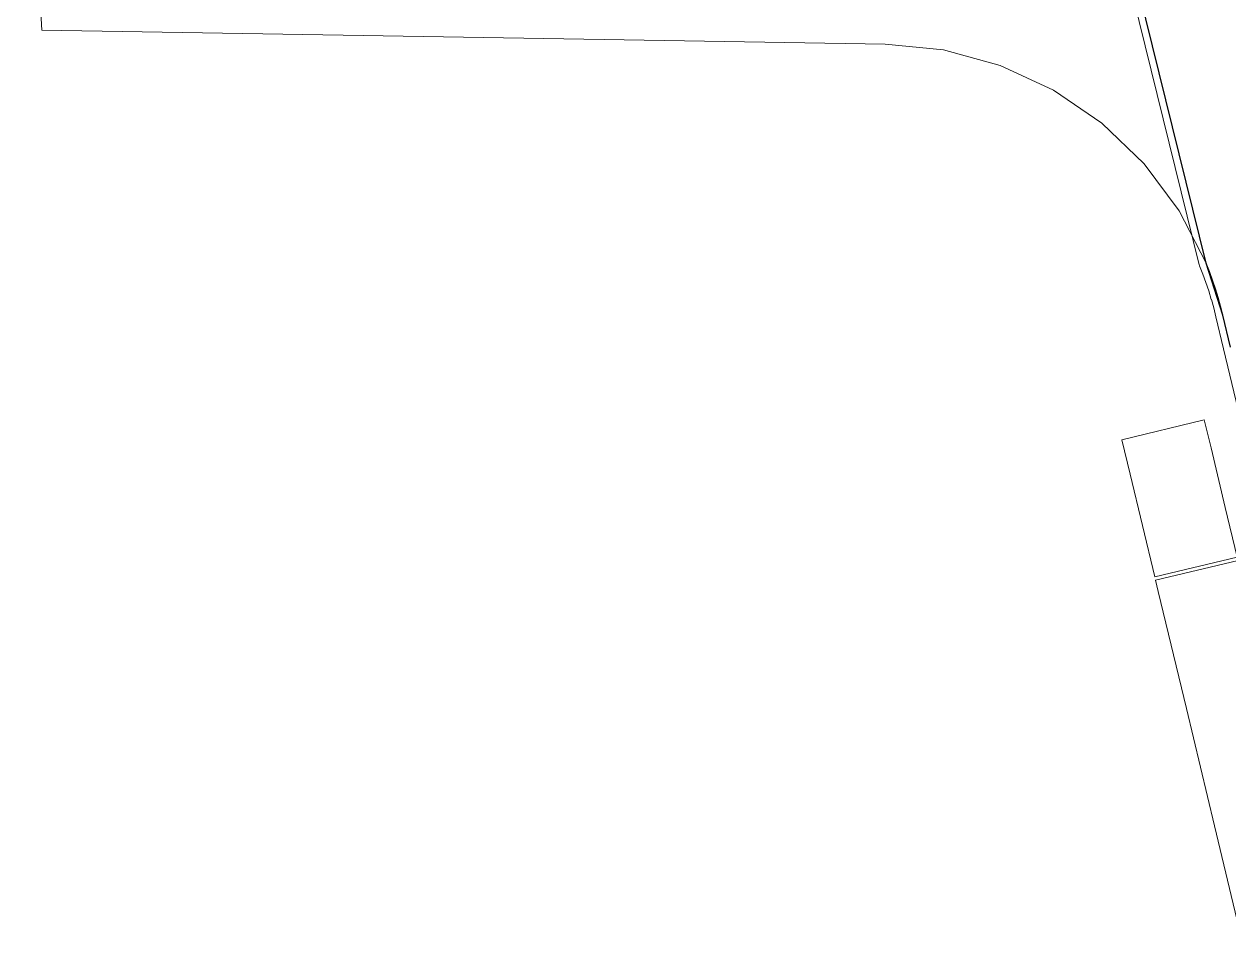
# Model space of a CAD drawing. Header units: metres. Extents: x 105145 to 106173, y 111785 to 118130.
# Drawn here: x 105818.41 to 105852.52, y 117665.66 to 117691.66 of the extents above; entities that cross this region are included whole.
import ezdxf

# ---------------------------------------------------------------- set-up
doc = ezdxf.new("R2010")
doc.units = ezdxf.units.M
for name, color, linetype, lineweight in [('10-PAV-BOCACALLE', 9, 'CONTINUOUS', 13), ('10-PAV-CALZADA-MIXTA', 8, 'CONTINUOUS', 30), ('10-PAV-CICLORUTA', 76, 'CONTINUOUS', 18), ('10-PAV-SARDINEL', 252, 'CONTINUOUS', 13)]:
    doc.layers.add(name, color=color, linetype=linetype, lineweight=lineweight)

msp = doc.modelspace()

# ---------------------------------------------------------------- linework, layer by layer
at = {"layer": '10-PAV-BOCACALLE'}
msp.add_lwpolyline([(105845.4121, 117711.0692), (105851.8702, 117684.8952), (105851.1133, 117686.3739), (105850.1221, 117687.7069), (105848.9238, 117688.8574), (105847.5517, 117689.7937), (105846.0435, 117690.4899), (105844.4408, 117690.9267), (105842.7879, 117691.0923), (105818.9091, 117691.4911), (105818.9091, 117691.4911), (105818.4057, 117700.4557)], dxfattribs=at)
at = {"layer": '10-PAV-CALZADA-MIXTA'}
msp.add_lwpolyline([(105852.5634, 117682.5157), (105852.3451, 117683.426), (105851.8702, 117684.8952), (105845.4121, 117711.0692)], dxfattribs=at)
at = {"layer": '10-PAV-CICLORUTA'}
msp.add_lwpolyline([(105852.0119, 117679.6685), (105852.4161, 117677.9823), (105852.7531, 117676.5771), (105850.4193, 117676.0177), (105849.7237, 117678.9189), (105849.4885, 117679.8995), (105851.8223, 117680.4591), (105852.0119, 117679.6685)], close=True, dxfattribs=at)
msp.add_lwpolyline([(105852.9027, 117665.6599), (105852.1079, 117668.9745), (105851.3131, 117672.2893), (105850.5185, 117675.6041), (105850.4425, 117675.9203), (105852.7765, 117676.4799)], dxfattribs=at)
at = {"layer": '10-PAV-SARDINEL'}
for points in [[(105845.4121, 117711.0692), (105851.8702, 117684.8952), (105851.965, 117684.6557), (105852.0537, 117684.4138), (105852.136, 117684.1698), (105852.2121, 117683.9237), (105852.2818, 117683.6757), (105852.3451, 117683.426), (105852.5634, 117682.5157)], [(105854.8438, 117672.1469), (105852.3689, 117682.4691), (105852.1512, 117683.3769), (105852.0879, 117683.6264), (105852.021, 117683.8646), (105852.0196, 117683.8696), (105851.9456, 117684.1088), (105851.8653, 117684.3466), (105851.7772, 117684.5868), (105851.6842, 117684.8216), (105851.6823, 117684.8268), (105851.676, 117684.8473), (105845.2179, 117711.0213)]]:
    msp.add_lwpolyline(points, dxfattribs=at)

doc.saveas('drawing.dxf')
